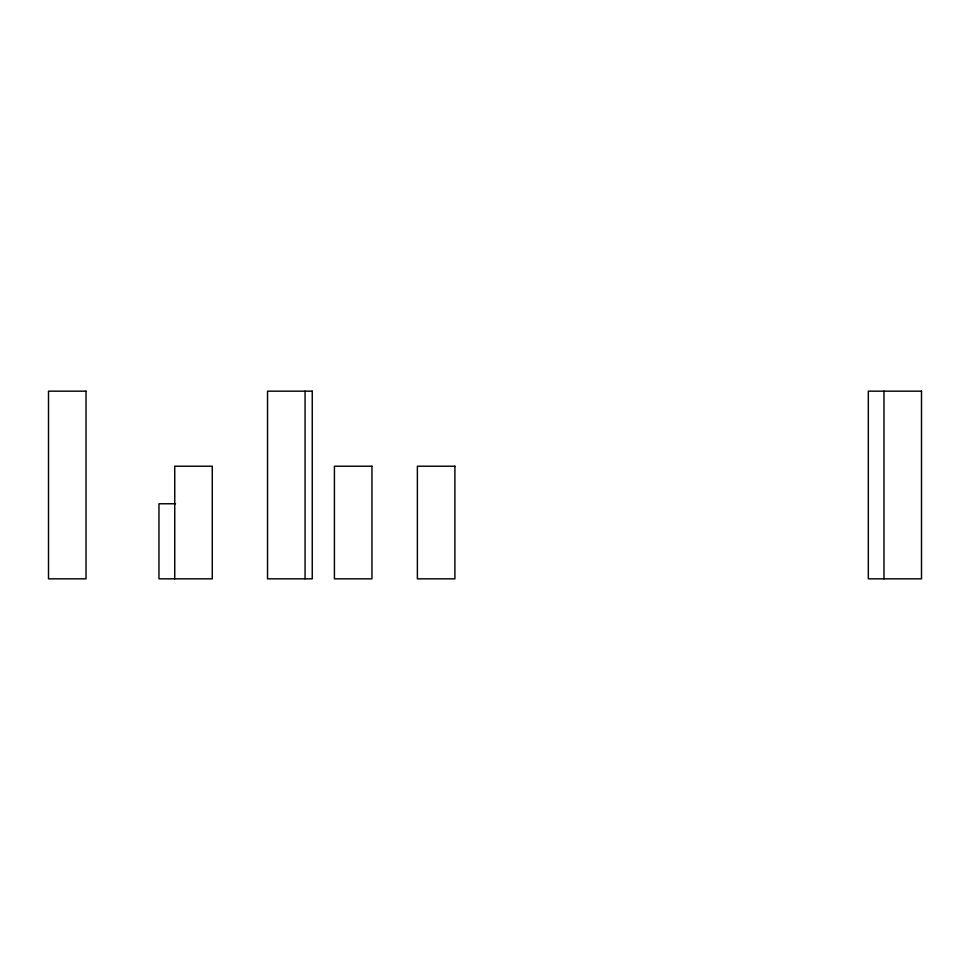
<?xml version="1.0" encoding="UTF-8"?>
<svg xmlns="http://www.w3.org/2000/svg" width="970" height="970" viewBox="0 0 970 970"><rect width="100%" height="100%" fill="white"/><g stroke="black" fill="none" stroke-linecap="round" stroke-linejoin="round"><path stroke-width="1.45" d="M175.473 503.769L158.959 503.769L158.959 578.835L212.272 578.835L212.272 466.23L174.745 466.23L174.745 578.835M883.973 391.165L883.973 578.835M305.065 391.165L305.065 578.835M86.027 391.165L48.5 391.165L48.5 578.835L86.027 578.835L86.027 391.165M312.255 391.165L267.538 391.165L267.538 578.835L312.255 578.835L312.255 391.165M921.5 391.165L868.32 391.165L868.32 578.835L921.5 578.835L921.5 391.165M371.946 466.23L334.42 466.23L334.42 578.835L371.946 578.835L371.946 466.23M454.906 466.23L417.379 466.23L417.379 578.835L454.906 578.835L454.906 466.23"/></g></svg>
